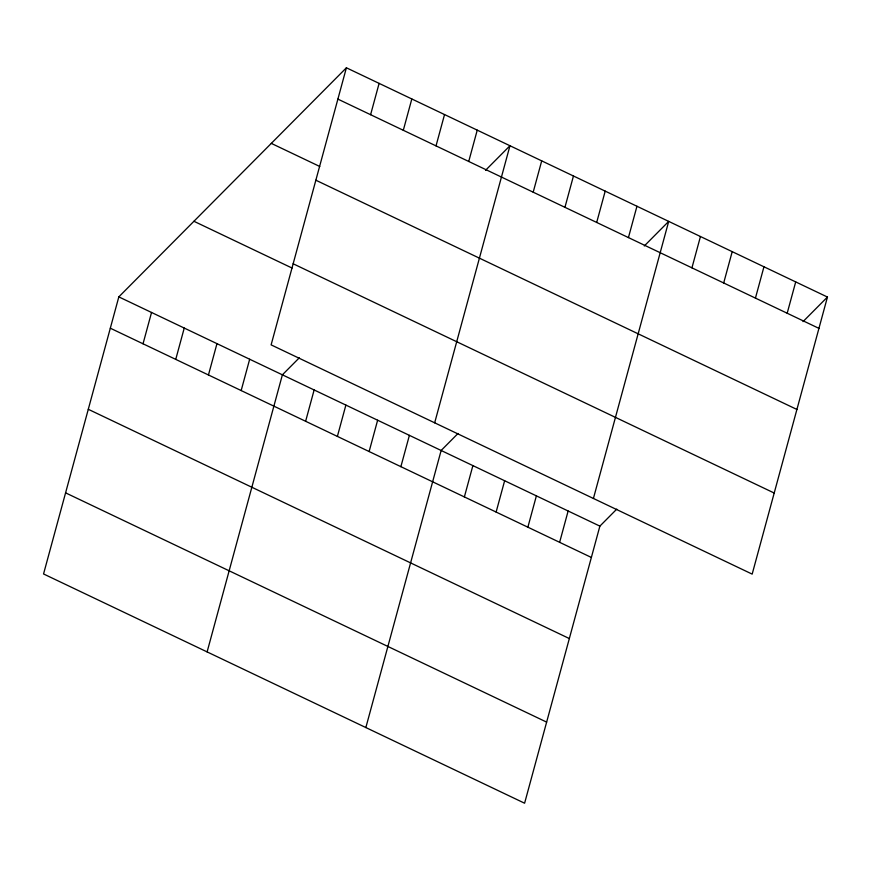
<?xml version="1.0" encoding="UTF-8"?>
<svg xmlns="http://www.w3.org/2000/svg" width="871" height="871" viewBox="0 0 871 871"><rect width="100%" height="100%" fill="white"/><g stroke="black" fill="none" stroke-linecap="round" stroke-linejoin="round"><path stroke-width="1.31" d="M346.397 67.786L271.121 344.872L752.174 574.12L827.45 297.044L346.397 67.786L118.826 296.88L43.55 573.956L524.603 803.214L599.879 526.128L616.777 509.121M143.029 343.795L151.543 312.46M175.746 359.375L184.249 328.051M208.452 374.966L216.966 343.642M241.169 390.556L249.672 359.233M207.113 651.9L282.389 374.824L299.286 357.818M370.6 114.7L379.114 83.376M305.623 421.281L314.137 389.958M403.306 130.291L411.82 98.967M337.382 436.404L345.885 405.08M436.023 145.882L444.537 114.558M369.13 451.537L377.633 420.214M468.729 161.473L477.243 130.149M400.878 466.671L409.392 435.348M434.673 422.816L509.96 145.74L485.55 170.302M365.853 727.557L441.14 450.481L458.037 433.464M533.194 192.186L541.708 160.863M464.374 496.927L472.888 465.604M564.941 207.32L573.456 175.996M496.122 512.061L504.636 480.738M596.689 222.453L605.203 191.13M527.87 527.195L536.384 495.871M628.437 237.587L636.951 206.264M559.628 542.328L568.132 511.005M593.423 498.473L668.699 221.386L644.3 245.96M691.944 267.843L700.447 236.52M723.692 282.977L732.206 251.654M755.44 298.111L763.954 266.787M787.188 313.233L795.702 281.91M803.04 321.617L827.45 297.044M337.883 99.109L818.936 328.367M271.306 143.388L319.766 166.481M315.857 180.21L796.911 409.468M293.146 263.771L774.199 493.03M193.928 221.278L292.057 268.05M118.826 296.88L599.879 526.128M110.323 328.204L591.376 557.451M88.287 409.294L569.34 638.552M65.586 492.855L546.64 722.113"/></g></svg>
